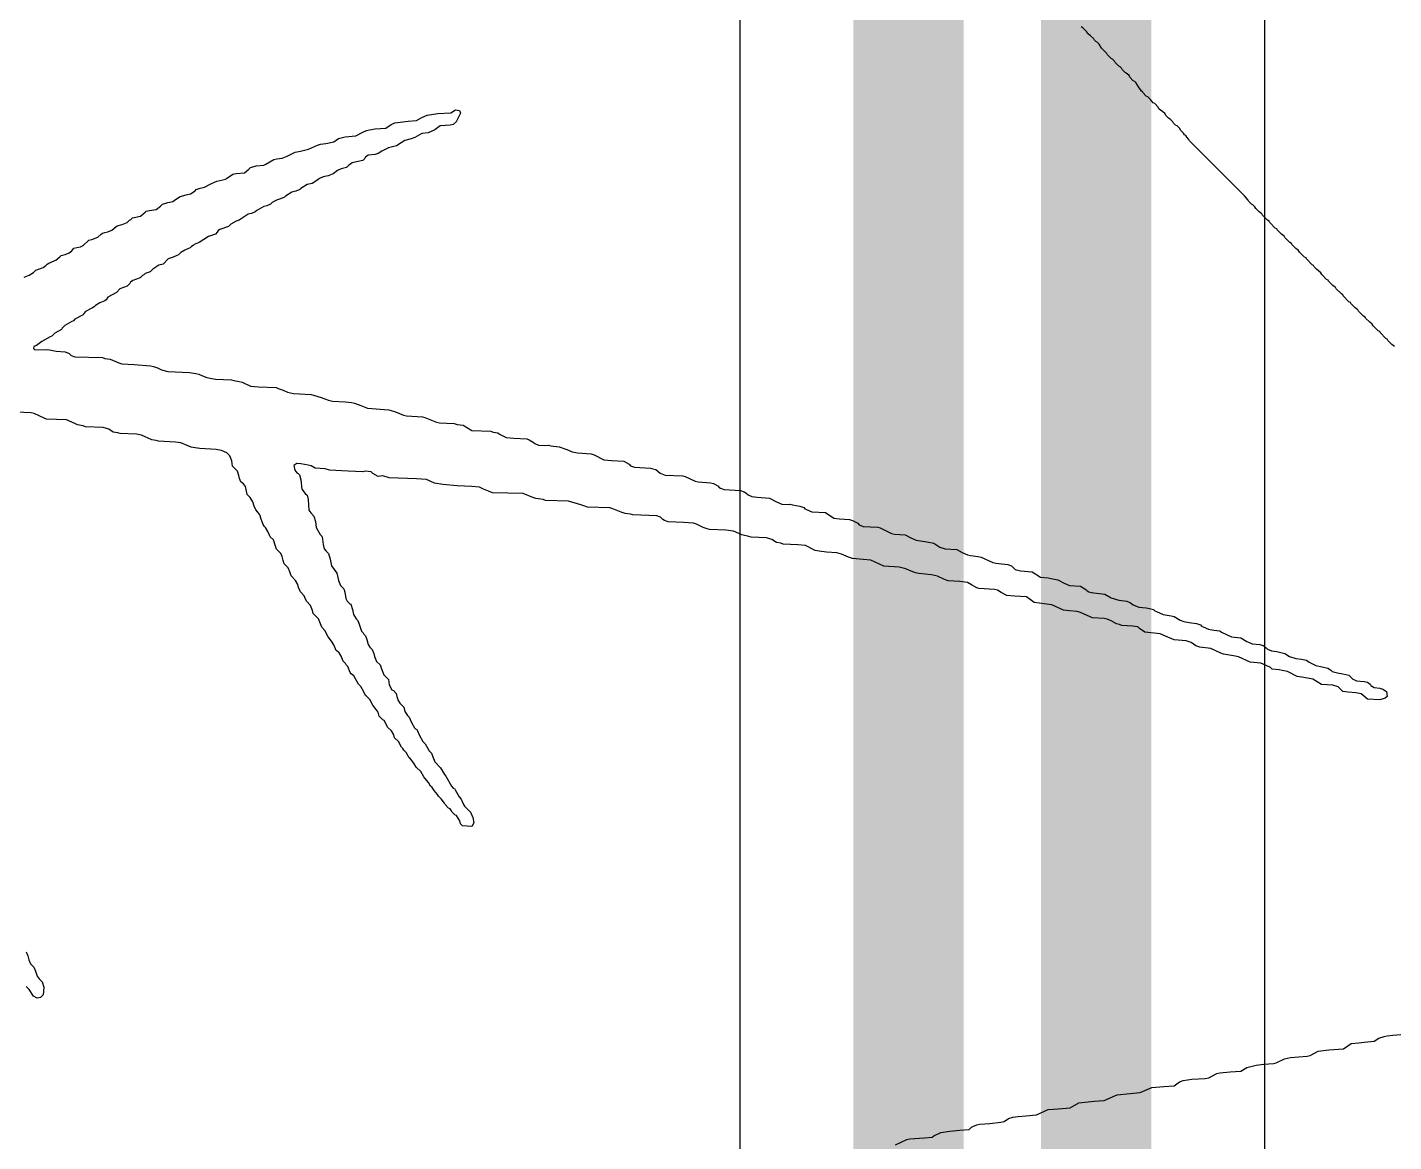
# Model space of a CAD drawing. Header units: inches. Extents: x 0 to 12.8, y -0.1 to 3.5.
# Drawn here: x 0.4001 to 0.524, y 0.968 to 1.0691 of the extents above; entities that cross this region are included whole.
import ezdxf

# ---------------------------------------------------------------- set-up
doc = ezdxf.new("R2010")
doc.units = ezdxf.units.IN
doc.header["$MEASUREMENT"] = 0
doc.layers.add('Bottom Overlay', color=54, linetype='Continuous')
doc.layers.add('Top Layer', color=1, linetype='Continuous')

msp = doc.modelspace()

# ---------------------------------------------------------------- linework, layer by layer
at = {"layer": 'Bottom Overlay'}
for p, q in [((0.49578, 1.06903), (0.49564, 1.0691)), ((0.49616, 1.06865), (0.49578, 1.06903)), ((0.49623, 1.06851), (0.49616, 1.06865)), ((0.49633, 1.06841), (0.49623, 1.06851)), ((0.49647, 1.06834), (0.49633, 1.06841)), ((0.49679, 1.06803), (0.49647, 1.06834)), ((0.49686, 1.06789), (0.49679, 1.06803)), ((0.49696, 1.06778), (0.49686, 1.06789)), ((0.4971, 1.06771), (0.49696, 1.06778)), ((0.49727, 1.06754), (0.4971, 1.06771)), ((0.49748, 1.06719), (0.49727, 1.06754)), ((0.49797, 1.0667), (0.49748, 1.06719)), ((0.49804, 1.06656), (0.49797, 1.0667)), ((0.49835, 1.06625), (0.49804, 1.06656)), ((0.49849, 1.06618), (0.49835, 1.06625)), ((0.49867, 1.06601), (0.49849, 1.06618)), ((0.49874, 1.06587), (0.49867, 1.06601)), ((0.49905, 1.06556), (0.49874, 1.06587)), ((0.49919, 1.06549), (0.49905, 1.06556)), ((0.49929, 1.06538), (0.49919, 1.06549)), ((0.49936, 1.06524), (0.49929, 1.06538)), ((0.49967, 1.06493), (0.49936, 1.06524)), ((0.49981, 1.06486), (0.49967, 1.06493)), ((0.49999, 1.06469), (0.49981, 1.06486)), ((0.50006, 1.06455), (0.49999, 1.06469)), ((0.50037, 1.06423), (0.50006, 1.06455)), ((0.50051, 1.06416), (0.50037, 1.06423)), ((0.50061, 1.06406), (0.50051, 1.06416)), ((0.50089, 1.06357), (0.50061, 1.06406)), ((0.50103, 1.06343), (0.50089, 1.06357)), ((0.5011, 1.06329), (0.50103, 1.06343)), ((0.50121, 1.06326), (0.5011, 1.06329)), ((0.50124, 1.06316), (0.50121, 1.06326)), ((0.50155, 1.06284), (0.50124, 1.06316)), ((0.50169, 1.06277), (0.50155, 1.06284)), ((0.43851, 1.06131), (0.43893, 1.06159)), ((0.43893, 1.06159), (0.43928, 1.06152)), ((0.50194, 1.06253), (0.50169, 1.06277)), ((0.50201, 1.06239), (0.50194, 1.06253)), ((0.50218, 1.06222), (0.50201, 1.06239)), ((0.50232, 1.06215), (0.50218, 1.06222)), ((0.50263, 1.06183), (0.50232, 1.06215)), ((0.5027, 1.06169), (0.50263, 1.06183)), ((0.50288, 1.06152), (0.5027, 1.06169)), ((0.43309, 1.06027), (0.43343, 1.06041)), ((0.43343, 1.06041), (0.43392, 1.06048)), ((0.43392, 1.06048), (0.43462, 1.06055)), ((0.43462, 1.06055), (0.43538, 1.06062)), ((0.43538, 1.06062), (0.43587, 1.06089)), ((0.43587, 1.06089), (0.43636, 1.0611)), ((0.43636, 1.0611), (0.43733, 1.06124)), ((0.43733, 1.06124), (0.43851, 1.06131)), ((0.43897, 1.06051), (0.43872, 1.06027)), ((0.43938, 1.06128), (0.43897, 1.06051)), ((0.43928, 1.06152), (0.43938, 1.06128)), ((0.50301, 1.06145), (0.50288, 1.06152)), ((0.50326, 1.06121), (0.50301, 1.06145)), ((0.50333, 1.06107), (0.50326, 1.06121)), ((0.50357, 1.06082), (0.50333, 1.06107)), ((0.50371, 1.06075), (0.50357, 1.06082)), ((0.50395, 1.06051), (0.50371, 1.06075)), ((0.50402, 1.06037), (0.50395, 1.06051)), ((0.5042, 1.0602), (0.50402, 1.06037)), ((0.42832, 1.05898), (0.42891, 1.05915)), ((0.42891, 1.05915), (0.42989, 1.05922)), ((0.42989, 1.05922), (0.43051, 1.05957)), ((0.43051, 1.05957), (0.43086, 1.05971)), ((0.43086, 1.05971), (0.43114, 1.05978)), ((0.43114, 1.05978), (0.43163, 1.05985)), ((0.43163, 1.05985), (0.4326, 1.05992)), ((0.4326, 1.05992), (0.43309, 1.06027)), ((0.43587, 1.05943), (0.43524, 1.05908)), ((0.43643, 1.0595), (0.43587, 1.05943)), ((0.43705, 1.05978), (0.43643, 1.0595)), ((0.43754, 1.06013), (0.43705, 1.05978)), ((0.43844, 1.0602), (0.43754, 1.06013)), ((0.43872, 1.06027), (0.43844, 1.0602)), ((0.50434, 1.06013), (0.5042, 1.0602)), ((0.50458, 1.05989), (0.50434, 1.06013)), ((0.50465, 1.05975), (0.50458, 1.05989)), ((0.50493, 1.05947), (0.50465, 1.05975)), ((0.505, 1.05933), (0.50493, 1.05947)), ((0.50514, 1.05926), (0.505, 1.05933)), ((0.50521, 1.05912), (0.50514, 1.05926)), ((0.50541, 1.05891), (0.50521, 1.05912)), ((0.42488, 1.05783), (0.42561, 1.05801)), ((0.42561, 1.05801), (0.42641, 1.05839)), ((0.42641, 1.05839), (0.42668, 1.05846)), ((0.42668, 1.05846), (0.42717, 1.05853)), ((0.42717, 1.05853), (0.4279, 1.0587)), ((0.4279, 1.0587), (0.42832, 1.05898)), ((0.43284, 1.05815), (0.43225, 1.05783)), ((0.43357, 1.05832), (0.43284, 1.05815)), ((0.43399, 1.0586), (0.43357, 1.05832)), ((0.43434, 1.05881), (0.43399, 1.0586)), ((0.4349, 1.05895), (0.43434, 1.05881)), ((0.43524, 1.05908), (0.4349, 1.05895)), ((0.50548, 1.05877), (0.50541, 1.05891)), ((0.51046, 1.0538), (0.50548, 1.05877)), ((0.42154, 1.05658), (0.42174, 1.05665)), ((0.42174, 1.05665), (0.42244, 1.05707)), ((0.42244, 1.05707), (0.42272, 1.05714)), ((0.42272, 1.05714), (0.42321, 1.05721)), ((0.42321, 1.05721), (0.42366, 1.05738)), ((0.42366, 1.05738), (0.42439, 1.05776)), ((0.42439, 1.05776), (0.42488, 1.05783)), ((0.4294, 1.05665), (0.42926, 1.05658)), ((0.42954, 1.05679), (0.4294, 1.05665)), ((0.42996, 1.05686), (0.42954, 1.05679)), ((0.43051, 1.057), (0.42996, 1.05686)), ((0.43069, 1.05717), (0.43051, 1.057)), ((0.43076, 1.05731), (0.43069, 1.05717)), ((0.43086, 1.05735), (0.43076, 1.05731)), ((0.431, 1.05748), (0.43086, 1.05735)), ((0.43163, 1.05755), (0.431, 1.05748)), ((0.4319, 1.05762), (0.43163, 1.05755)), ((0.43225, 1.05783), (0.4319, 1.05762)), ((0.41809, 1.05529), (0.4182, 1.0554)), ((0.4182, 1.0554), (0.41834, 1.05547)), ((0.41834, 1.05547), (0.41875, 1.05575)), ((0.41875, 1.05575), (0.41903, 1.05581)), ((0.41903, 1.05581), (0.4198, 1.05588)), ((0.4198, 1.05588), (0.42018, 1.0562)), ((0.42018, 1.0562), (0.42035, 1.05637)), ((0.42035, 1.05637), (0.42084, 1.05651)), ((0.42084, 1.05651), (0.42154, 1.05658)), ((0.42693, 1.0555), (0.42658, 1.05536)), ((0.42738, 1.05561), (0.42693, 1.0555)), ((0.42783, 1.05578), (0.42738, 1.05561)), ((0.42822, 1.05609), (0.42783, 1.05578)), ((0.42856, 1.05623), (0.42822, 1.05609)), ((0.42905, 1.05637), (0.42856, 1.05623)), ((0.42926, 1.05658), (0.42905, 1.05637)), ((0.41489, 1.05397), (0.41531, 1.05425)), ((0.41531, 1.05425), (0.41541, 1.05435)), ((0.41541, 1.05435), (0.41576, 1.05449)), ((0.41576, 1.05449), (0.41618, 1.05456)), ((0.41618, 1.05456), (0.4168, 1.05491)), ((0.4168, 1.05491), (0.41729, 1.05512)), ((0.41729, 1.05512), (0.41809, 1.05529)), ((0.42446, 1.05421), (0.42408, 1.05411)), ((0.42481, 1.05435), (0.42446, 1.05421)), ((0.42491, 1.05446), (0.42481, 1.05435)), ((0.42547, 1.05481), (0.42491, 1.05446)), ((0.42592, 1.05491), (0.42547, 1.05481)), ((0.42634, 1.05519), (0.42592, 1.05491)), ((0.42658, 1.05536), (0.42634, 1.05519)), ((0.41218, 1.05286), (0.41235, 1.05303)), ((0.41235, 1.05303), (0.41284, 1.05317)), ((0.41284, 1.05317), (0.41329, 1.05327)), ((0.41329, 1.05327), (0.41353, 1.05345)), ((0.41353, 1.05345), (0.41395, 1.05373)), ((0.41395, 1.05373), (0.41451, 1.05387)), ((0.41451, 1.05387), (0.41489, 1.05397)), ((0.42181, 1.05289), (0.42154, 1.05282)), ((0.42216, 1.05303), (0.42181, 1.05289)), ((0.4223, 1.05317), (0.42216, 1.05303)), ((0.42268, 1.05341), (0.4223, 1.05317)), ((0.42307, 1.05352), (0.42268, 1.05341)), ((0.42341, 1.05366), (0.42307, 1.05352)), ((0.42352, 1.05376), (0.42341, 1.05366)), ((0.42408, 1.05411), (0.42352, 1.05376)), ((0.51077, 1.05341), (0.51046, 1.0538)), ((0.51084, 1.05327), (0.51077, 1.05341)), ((0.51109, 1.05303), (0.51084, 1.05327)), ((0.51122, 1.05296), (0.51109, 1.05303)), ((0.5114, 1.05279), (0.51122, 1.05296)), ((0.4095, 1.05164), (0.40964, 1.05178)), ((0.40964, 1.05178), (0.41037, 1.05195)), ((0.41037, 1.05195), (0.41079, 1.0523)), ((0.41079, 1.0523), (0.41089, 1.05241)), ((0.41089, 1.05241), (0.41117, 1.05247)), ((0.41117, 1.05247), (0.41179, 1.05254)), ((0.41179, 1.05254), (0.41218, 1.05286)), ((0.42014, 1.05213), (0.41931, 1.05157)), ((0.42042, 1.0522), (0.42014, 1.05213)), ((0.42077, 1.05234), (0.42042, 1.0522)), ((0.42091, 1.05247), (0.42077, 1.05234)), ((0.42154, 1.05282), (0.42091, 1.05247)), ((0.51147, 1.05265), (0.5114, 1.05279)), ((0.51178, 1.05234), (0.51147, 1.05265)), ((0.51202, 1.05216), (0.51178, 1.05234)), ((0.51209, 1.05202), (0.51202, 1.05216)), ((0.51255, 1.05157), (0.51209, 1.05202)), ((0.40692, 1.05039), (0.40713, 1.05046)), ((0.40713, 1.05046), (0.40741, 1.05053)), ((0.40741, 1.05053), (0.40776, 1.05067)), ((0.40776, 1.05067), (0.40814, 1.05098)), ((0.40814, 1.05098), (0.40825, 1.05108)), ((0.40825, 1.05108), (0.4087, 1.05119)), ((0.4087, 1.05119), (0.40915, 1.05136)), ((0.40915, 1.05136), (0.40936, 1.05157)), ((0.40936, 1.05157), (0.4095, 1.05164)), ((0.41733, 1.05049), (0.41715, 1.05032)), ((0.4174, 1.05063), (0.41733, 1.05049)), ((0.41757, 1.05074), (0.4174, 1.05063)), ((0.41834, 1.05101), (0.41757, 1.05074)), ((0.41854, 1.05122), (0.41834, 1.05101)), ((0.41903, 1.0515), (0.41854, 1.05122)), ((0.41931, 1.05157), (0.41903, 1.0515)), ((0.51269, 1.0515), (0.51255, 1.05157)), ((0.51272, 1.0514), (0.51269, 1.0515)), ((0.51324, 1.05087), (0.51272, 1.0514)), ((0.51338, 1.0508), (0.51324, 1.05087)), ((0.51342, 1.0507), (0.51338, 1.0508)), ((0.5138, 1.05032), (0.51342, 1.0507)), ((0.40494, 1.04917), (0.40518, 1.04927)), ((0.40518, 1.04927), (0.40567, 1.04976)), ((0.40567, 1.04976), (0.40595, 1.04983)), ((0.40595, 1.04983), (0.40651, 1.05004)), ((0.40651, 1.05004), (0.40679, 1.05032)), ((0.40679, 1.05032), (0.40692, 1.05039)), ((0.415, 1.0492), (0.41486, 1.04907)), ((0.41513, 1.04927), (0.415, 1.0492)), ((0.41524, 1.04938), (0.41513, 1.04927)), ((0.41569, 1.04955), (0.41524, 1.04938)), ((0.41653, 1.05011), (0.41569, 1.04955)), ((0.4168, 1.05018), (0.41653, 1.05011)), ((0.41715, 1.05032), (0.4168, 1.05018)), ((0.51404, 1.05014), (0.5138, 1.05032)), ((0.51411, 1.05), (0.51404, 1.05014)), ((0.51456, 1.04955), (0.51411, 1.05)), ((0.5147, 1.04948), (0.51456, 1.04955)), ((0.51474, 1.04938), (0.5147, 1.04948)), ((0.51512, 1.049), (0.51474, 1.04938)), ((0.40254, 1.04788), (0.40268, 1.04795)), ((0.40268, 1.04795), (0.40306, 1.04827)), ((0.40306, 1.04827), (0.40317, 1.04837)), ((0.40317, 1.04837), (0.40355, 1.04847)), ((0.40355, 1.04847), (0.4039, 1.04861)), ((0.4039, 1.04861), (0.40414, 1.04879)), ((0.40414, 1.04879), (0.40431, 1.04903)), ((0.40431, 1.04903), (0.40459, 1.0491)), ((0.40459, 1.0491), (0.40494, 1.04917)), ((0.41287, 1.04806), (0.41242, 1.0476)), ((0.41333, 1.04823), (0.41287, 1.04806)), ((0.41367, 1.04837), (0.41333, 1.04823)), ((0.41381, 1.04844), (0.41367, 1.04837)), ((0.41402, 1.04865), (0.41381, 1.04844)), ((0.41437, 1.04886), (0.41402, 1.04865)), ((0.41472, 1.049), (0.41437, 1.04886)), ((0.41486, 1.04907), (0.41472, 1.049)), ((0.51536, 1.04882), (0.51512, 1.049)), ((0.51543, 1.04868), (0.51536, 1.04882)), ((0.51589, 1.04823), (0.51543, 1.04868)), ((0.51603, 1.04816), (0.51589, 1.04823)), ((0.51606, 1.04806), (0.51603, 1.04816)), ((0.51658, 1.04753), (0.51606, 1.04806)), ((0.40028, 1.0466), (0.40066, 1.04684)), ((0.40066, 1.04684), (0.40087, 1.04705)), ((0.40087, 1.04705), (0.40153, 1.04729)), ((0.40153, 1.04729), (0.40178, 1.04747)), ((0.40178, 1.04747), (0.40191, 1.0476)), ((0.40191, 1.0476), (0.40205, 1.04767)), ((0.40205, 1.04767), (0.40254, 1.04788)), ((0.41079, 1.04673), (0.41068, 1.04663)), ((0.41124, 1.04691), (0.41079, 1.04673)), ((0.41148, 1.04715), (0.41124, 1.04691)), ((0.41204, 1.0475), (0.41148, 1.04715)), ((0.41242, 1.0476), (0.41204, 1.0475)), ((0.51672, 1.04747), (0.51658, 1.04753)), ((0.51676, 1.04736), (0.51672, 1.04747)), ((0.51697, 1.04715), (0.51676, 1.04736)), ((0.51738, 1.0468), (0.51697, 1.04715)), ((0.51745, 1.04666), (0.51738, 1.0468)), ((0.39983, 1.04642), (0.40028, 1.0466)), ((0.40915, 1.04559), (0.40849, 1.04534)), ((0.40939, 1.04583), (0.40915, 1.04559)), ((0.40946, 1.04597), (0.40939, 1.04583)), ((0.40967, 1.04611), (0.40946, 1.04597)), ((0.41033, 1.04635), (0.40967, 1.04611)), ((0.41054, 1.04656), (0.41033, 1.04635)), ((0.41068, 1.04663), (0.41054, 1.04656)), ((0.5179, 1.04621), (0.51745, 1.04666)), ((0.51804, 1.04614), (0.5179, 1.04621)), ((0.51808, 1.04604), (0.51804, 1.04614)), ((0.51846, 1.04566), (0.51808, 1.04604)), ((0.5187, 1.04548), (0.51846, 1.04566)), ((0.51877, 1.04534), (0.5187, 1.04548)), ((0.40713, 1.04426), (0.40668, 1.04409)), ((0.40724, 1.04437), (0.40713, 1.04426)), ((0.40741, 1.04461), (0.40724, 1.04437)), ((0.40818, 1.04503), (0.40741, 1.04461)), ((0.40849, 1.04534), (0.40818, 1.04503)), ((0.51923, 1.04489), (0.51877, 1.04534)), ((0.51937, 1.04482), (0.51923, 1.04489)), ((0.5194, 1.04472), (0.51937, 1.04482)), ((0.51992, 1.04419), (0.5194, 1.04472)), ((0.40518, 1.04301), (0.40505, 1.04294)), ((0.40522, 1.04312), (0.40518, 1.04301)), ((0.40539, 1.04329), (0.40522, 1.04312)), ((0.40602, 1.04364), (0.40539, 1.04329)), ((0.40616, 1.04371), (0.40602, 1.04364)), ((0.4063, 1.04385), (0.40616, 1.04371)), ((0.40668, 1.04409), (0.4063, 1.04385)), ((0.52006, 1.04413), (0.51992, 1.04419)), ((0.5201, 1.04402), (0.52006, 1.04413)), ((0.52048, 1.04364), (0.5201, 1.04402)), ((0.52072, 1.04346), (0.52048, 1.04364)), ((0.52079, 1.04333), (0.52072, 1.04346)), ((0.52124, 1.04287), (0.52079, 1.04333)), ((0.40327, 1.04179), (0.4032, 1.04166)), ((0.40351, 1.04204), (0.40327, 1.04179)), ((0.40414, 1.04239), (0.40351, 1.04204)), ((0.40428, 1.04246), (0.40414, 1.04239)), ((0.40442, 1.04259), (0.40428, 1.04246)), ((0.40505, 1.04294), (0.40442, 1.04259)), ((0.52138, 1.0428), (0.52124, 1.04287)), ((0.52142, 1.0427), (0.52138, 1.0428)), ((0.5218, 1.04232), (0.52142, 1.0427)), ((0.52204, 1.04214), (0.5218, 1.04232)), ((0.52211, 1.042), (0.52204, 1.04214)), ((0.52257, 1.04155), (0.52211, 1.042)), ((0.40143, 1.04058), (0.40094, 1.04023)), ((0.40219, 1.04099), (0.40143, 1.04058)), ((0.40233, 1.04106), (0.40219, 1.04099)), ((0.40261, 1.04134), (0.40233, 1.04106)), ((0.4032, 1.04166), (0.40261, 1.04134)), ((0.52271, 1.04148), (0.52257, 1.04155)), ((0.52274, 1.04138), (0.52271, 1.04148)), ((0.52326, 1.04085), (0.52274, 1.04138)), ((0.5234, 1.04079), (0.52326, 1.04085)), ((0.52344, 1.04068), (0.5234, 1.04079)), ((0.52382, 1.0403), (0.52344, 1.04068)), ((0.4007, 1.04012), (0.40066, 1.03995)), ((0.40066, 1.03995), (0.4008, 1.03981)), ((0.40094, 1.04023), (0.4007, 1.04012)), ((0.4008, 1.03981), (0.40195, 1.03985)), ((0.40195, 1.03985), (0.40271, 1.03971)), ((0.40271, 1.03971), (0.40355, 1.03964)), ((0.40355, 1.03964), (0.4039, 1.0395)), ((0.4039, 1.0395), (0.40407, 1.03932)), ((0.40407, 1.03932), (0.40442, 1.03919)), ((0.52406, 1.04012), (0.52382, 1.0403)), ((0.40442, 1.03919), (0.40692, 1.03912)), ((0.40692, 1.03912), (0.40713, 1.03905)), ((0.40713, 1.03905), (0.40762, 1.03898)), ((0.40762, 1.03898), (0.40839, 1.03863)), ((0.40839, 1.03863), (0.40866, 1.03856)), ((0.40866, 1.03856), (0.40978, 1.03849)), ((0.40978, 1.03849), (0.41127, 1.03838)), ((0.41127, 1.03838), (0.41155, 1.03832)), ((0.41155, 1.03832), (0.4119, 1.03818)), ((0.4119, 1.03818), (0.41228, 1.038)), ((0.41228, 1.038), (0.41284, 1.03786)), ((0.41284, 1.03786), (0.41482, 1.03776)), ((0.41482, 1.03776), (0.41538, 1.03769)), ((0.41538, 1.03769), (0.41566, 1.03762)), ((0.41566, 1.03762), (0.416, 1.03748)), ((0.416, 1.03748), (0.41639, 1.03731)), ((0.41639, 1.03731), (0.41667, 1.03724)), ((0.41667, 1.03724), (0.41715, 1.03717)), ((0.41715, 1.03717), (0.41861, 1.0371)), ((0.41861, 1.0371), (0.41882, 1.03703)), ((0.41882, 1.03703), (0.41931, 1.03696)), ((0.41931, 1.03696), (0.41959, 1.03689)), ((0.41959, 1.03689), (0.42035, 1.03654)), ((0.42035, 1.03654), (0.42105, 1.03647)), ((0.42105, 1.03647), (0.42265, 1.0364)), ((0.42265, 1.0364), (0.42286, 1.03633)), ((0.42286, 1.03633), (0.42331, 1.03616)), ((0.42331, 1.03616), (0.42369, 1.03598)), ((0.42369, 1.03598), (0.42425, 1.03585)), ((0.42425, 1.03585), (0.42585, 1.03578)), ((0.42585, 1.03578), (0.42606, 1.03571)), ((0.42606, 1.03571), (0.42675, 1.0355)), ((0.42675, 1.0355), (0.42742, 1.03525)), ((0.42742, 1.03525), (0.42776, 1.03518)), ((0.42776, 1.03518), (0.42895, 1.03511)), ((0.42895, 1.03511), (0.4295, 1.03504)), ((0.4295, 1.03504), (0.42978, 1.03498)), ((0.42978, 1.03498), (0.43034, 1.03477)), ((0.43034, 1.03477), (0.43093, 1.03452)), ((0.43093, 1.03452), (0.43288, 1.03438)), ((0.43288, 1.03438), (0.43309, 1.03431)), ((0.43309, 1.03431), (0.43347, 1.03421)), ((0.40045, 1.03411), (0.39913, 1.03418)), ((0.40073, 1.03404), (0.40045, 1.03411)), ((0.40164, 1.03362), (0.40073, 1.03404)), ((0.40184, 1.03355), (0.40164, 1.03362)), ((0.40365, 1.03348), (0.40184, 1.03355)), ((0.40442, 1.03313), (0.40365, 1.03348)), ((0.40466, 1.03303), (0.40442, 1.03313)), ((0.43347, 1.03421), (0.4342, 1.0339)), ((0.4342, 1.0339), (0.43448, 1.03383)), ((0.43448, 1.03383), (0.43594, 1.03376)), ((0.43594, 1.03376), (0.43615, 1.03369)), ((0.43615, 1.03369), (0.4366, 1.03351)), ((0.4366, 1.03351), (0.43719, 1.03327)), ((0.43719, 1.03327), (0.43747, 1.0332)), ((0.43747, 1.0332), (0.43879, 1.03313)), ((0.43879, 1.03313), (0.43907, 1.03306)), ((0.40518, 1.03292), (0.40466, 1.03303)), ((0.40539, 1.03285), (0.40518, 1.03292)), ((0.40699, 1.03278), (0.40539, 1.03285)), ((0.40748, 1.03264), (0.40699, 1.03278)), ((0.4079, 1.03237), (0.40748, 1.03264)), ((0.40832, 1.0323), (0.4079, 1.03237)), ((0.40852, 1.03223), (0.40832, 1.0323)), ((0.40999, 1.03216), (0.40852, 1.03223)), ((0.41047, 1.03209), (0.40999, 1.03216)), ((0.41138, 1.03167), (0.41047, 1.03209)), ((0.43907, 1.03306), (0.43963, 1.03299)), ((0.43963, 1.03299), (0.44039, 1.03251)), ((0.44039, 1.03251), (0.44213, 1.03244)), ((0.44213, 1.03244), (0.44234, 1.03237)), ((0.44234, 1.03237), (0.44276, 1.0323)), ((0.44276, 1.0323), (0.4429, 1.03216)), ((0.4429, 1.03216), (0.44352, 1.03188)), ((0.44352, 1.03188), (0.44422, 1.03181)), ((0.41179, 1.0316), (0.41138, 1.03167)), ((0.412, 1.03153), (0.41179, 1.0316)), ((0.41353, 1.03146), (0.412, 1.03153)), ((0.41402, 1.03139), (0.41353, 1.03146)), ((0.41461, 1.03115), (0.41402, 1.03139)), ((0.41496, 1.03101), (0.41461, 1.03115)), ((0.41531, 1.03094), (0.41496, 1.03101)), ((0.41573, 1.03087), (0.41531, 1.03094)), ((0.41722, 1.03077), (0.41573, 1.03087)), ((0.41771, 1.0307), (0.41722, 1.03077)), ((0.4182, 1.03049), (0.41771, 1.0307)), ((0.44422, 1.03181), (0.4454, 1.03174)), ((0.4454, 1.03174), (0.44561, 1.03167)), ((0.44561, 1.03167), (0.44596, 1.03146)), ((0.44596, 1.03146), (0.4461, 1.03132)), ((0.4461, 1.03132), (0.44645, 1.03118)), ((0.44645, 1.03118), (0.44697, 1.03115)), ((0.44697, 1.03115), (0.44735, 1.03118)), ((0.44735, 1.03118), (0.44756, 1.03111)), ((0.44756, 1.03111), (0.44832, 1.03104)), ((0.44832, 1.03104), (0.44902, 1.03077)), ((0.44902, 1.03077), (0.44951, 1.03056)), ((0.41847, 1.03021), (0.4182, 1.03049)), ((0.41865, 1.02976), (0.41847, 1.03021)), ((0.41872, 1.02927), (0.41865, 1.02976)), ((0.42453, 1.02951), (0.42428, 1.02934)), ((0.42491, 1.02948), (0.42453, 1.02951)), ((0.42557, 1.02937), (0.42491, 1.02948)), ((0.42585, 1.0293), (0.42557, 1.02937)), ((0.44951, 1.03056), (0.44999, 1.03049)), ((0.44999, 1.03049), (0.45121, 1.03038)), ((0.45121, 1.03038), (0.45149, 1.03031)), ((0.45149, 1.03031), (0.45236, 1.02986)), ((0.45236, 1.02986), (0.45306, 1.02979)), ((0.45306, 1.02979), (0.45417, 1.02972)), ((0.45417, 1.02972), (0.45466, 1.02944)), ((0.45466, 1.02944), (0.4548, 1.0293)), ((0.41917, 1.02882), (0.41872, 1.02927)), ((0.41927, 1.02843), (0.41917, 1.02882)), ((0.41934, 1.02816), (0.41927, 1.02843)), ((0.41945, 1.02784), (0.41934, 1.02816)), ((0.42428, 1.02934), (0.42435, 1.02892)), ((0.42435, 1.02892), (0.42453, 1.02868)), ((0.42453, 1.02868), (0.42467, 1.02861)), ((0.42467, 1.02861), (0.42477, 1.0285)), ((0.42477, 1.0285), (0.42491, 1.02802)), ((0.4262, 1.0291), (0.42585, 1.0293)), ((0.4271, 1.02903), (0.4262, 1.0291)), ((0.42749, 1.02892), (0.4271, 1.02903)), ((0.42919, 1.02882), (0.42749, 1.02892)), ((0.43051, 1.02875), (0.42919, 1.02882)), ((0.43072, 1.02882), (0.43051, 1.02875)), ((0.43128, 1.02875), (0.43072, 1.02882)), ((0.43142, 1.02861), (0.43128, 1.02875)), ((0.4319, 1.02833), (0.43142, 1.02861)), ((0.43232, 1.0284), (0.4319, 1.02833)), ((0.43291, 1.02823), (0.43232, 1.0284)), ((0.43538, 1.02812), (0.43291, 1.02823)), ((0.43629, 1.02805), (0.43538, 1.02812)), ((0.4548, 1.0293), (0.45514, 1.02917)), ((0.45514, 1.02917), (0.4566, 1.0291)), ((0.4566, 1.0291), (0.45681, 1.02903)), ((0.45681, 1.02903), (0.45709, 1.02896)), ((0.45709, 1.02896), (0.45747, 1.02864)), ((0.45747, 1.02864), (0.45793, 1.02847)), ((0.45793, 1.02847), (0.45953, 1.0284)), ((0.45953, 1.0284), (0.45974, 1.02833)), ((0.45974, 1.02833), (0.46064, 1.02791)), ((0.41969, 1.02767), (0.41945, 1.02784)), ((0.41987, 1.02743), (0.41969, 1.02767)), ((0.41994, 1.02715), (0.41987, 1.02743)), ((0.42004, 1.0267), (0.41994, 1.02715)), ((0.42491, 1.02802), (0.42498, 1.02718)), ((0.42498, 1.02718), (0.42529, 1.0268)), ((0.43702, 1.02774), (0.43629, 1.02805)), ((0.43778, 1.0276), (0.43702, 1.02774)), ((0.43907, 1.0275), (0.43778, 1.0276)), ((0.44039, 1.02743), (0.43907, 1.0275)), ((0.44109, 1.02736), (0.44039, 1.02743)), ((0.44147, 1.02718), (0.44109, 1.02736)), ((0.44192, 1.02701), (0.44147, 1.02718)), ((0.44227, 1.02687), (0.44192, 1.02701)), ((0.46064, 1.02791), (0.46092, 1.02784)), ((0.46092, 1.02784), (0.46203, 1.02777)), ((0.46203, 1.02777), (0.46231, 1.0277)), ((0.46231, 1.0277), (0.46276, 1.02746)), ((0.46276, 1.02746), (0.4628, 1.02736)), ((0.4628, 1.02736), (0.46294, 1.02729)), ((0.46294, 1.02729), (0.46328, 1.02715)), ((0.46328, 1.02715), (0.46475, 1.02708)), ((0.46475, 1.02708), (0.46509, 1.02694)), ((0.46509, 1.02694), (0.46523, 1.02687)), ((0.42032, 1.02642), (0.42004, 1.0267)), ((0.42056, 1.02603), (0.42032, 1.02642)), ((0.42067, 1.02565), (0.42056, 1.02603)), ((0.42081, 1.0253), (0.42067, 1.02565)), ((0.42529, 1.0268), (0.42547, 1.02663)), ((0.42547, 1.02663), (0.42557, 1.02624)), ((0.42557, 1.02624), (0.42564, 1.02527)), ((0.44505, 1.0268), (0.44227, 1.02687)), ((0.44592, 1.02642), (0.44505, 1.0268)), ((0.4462, 1.02635), (0.44592, 1.02642)), ((0.44686, 1.02624), (0.4462, 1.02635)), ((0.44707, 1.02617), (0.44686, 1.02624)), ((0.44916, 1.0261), (0.44707, 1.02617)), ((0.45027, 1.02576), (0.44916, 1.0261)), ((0.45055, 1.02569), (0.45027, 1.02576)), ((0.4509, 1.02555), (0.45055, 1.02569)), ((0.46523, 1.02687), (0.46544, 1.02666)), ((0.46544, 1.02666), (0.46579, 1.02652)), ((0.46579, 1.02652), (0.46628, 1.02645)), ((0.46628, 1.02645), (0.46739, 1.02638)), ((0.46739, 1.02638), (0.46802, 1.02603)), ((0.46802, 1.02603), (0.4685, 1.02583)), ((0.4685, 1.02583), (0.46916, 1.02579)), ((0.46916, 1.02579), (0.46927, 1.02583)), ((0.46927, 1.02583), (0.46948, 1.02576)), ((0.46948, 1.02576), (0.47014, 1.02565)), ((0.47014, 1.02565), (0.47049, 1.02551)), ((0.42101, 1.0251), (0.42081, 1.0253)), ((0.42119, 1.02485), (0.42101, 1.0251)), ((0.42129, 1.02447), (0.42119, 1.02485)), ((0.4215, 1.02398), (0.42129, 1.02447)), ((0.42564, 1.02527), (0.42582, 1.02503)), ((0.42582, 1.02503), (0.42609, 1.02475)), ((0.42609, 1.02475), (0.42623, 1.02426)), ((0.45292, 1.02548), (0.4509, 1.02555)), ((0.45319, 1.02541), (0.45292, 1.02548)), ((0.45393, 1.0251), (0.45319, 1.02541)), ((0.45431, 1.02499), (0.45393, 1.0251)), ((0.4548, 1.02492), (0.45431, 1.02499)), ((0.455, 1.02485), (0.4548, 1.02492)), ((0.45716, 1.02478), (0.455, 1.02485)), ((0.45751, 1.02464), (0.45716, 1.02478)), ((0.45772, 1.02443), (0.45751, 1.02464)), ((0.45786, 1.02436), (0.45772, 1.02443)), ((0.47049, 1.02551), (0.47059, 1.02541)), ((0.47059, 1.02541), (0.47073, 1.02534)), ((0.47073, 1.02534), (0.47122, 1.02513)), ((0.47122, 1.02513), (0.47247, 1.02506)), ((0.47247, 1.02506), (0.47323, 1.02457)), ((0.47323, 1.02457), (0.47372, 1.0245)), ((0.47372, 1.0245), (0.47463, 1.02443)), ((0.47463, 1.02443), (0.4749, 1.02436)), ((0.42157, 1.02384), (0.4215, 1.02398)), ((0.42171, 1.0237), (0.42157, 1.02384)), ((0.42192, 1.02336), (0.42171, 1.0237)), ((0.42206, 1.02301), (0.42192, 1.02336)), ((0.42623, 1.02426), (0.4263, 1.0237)), ((0.4263, 1.0237), (0.42665, 1.02308)), ((0.4582, 1.02423), (0.45786, 1.02436)), ((0.4596, 1.02416), (0.4582, 1.02423)), ((0.4605, 1.02409), (0.4596, 1.02416)), ((0.46078, 1.02402), (0.4605, 1.02409)), ((0.46137, 1.0237), (0.46078, 1.02402)), ((0.46175, 1.0236), (0.46137, 1.0237)), ((0.46196, 1.02353), (0.46175, 1.0236)), ((0.46342, 1.02346), (0.46196, 1.02353)), ((0.46412, 1.02339), (0.46342, 1.02346)), ((0.46488, 1.02304), (0.46412, 1.02339)), ((0.4749, 1.02436), (0.47539, 1.02409)), ((0.47539, 1.02409), (0.47553, 1.02395)), ((0.47553, 1.02395), (0.47588, 1.02381)), ((0.47588, 1.02381), (0.4772, 1.02374)), ((0.4772, 1.02374), (0.47741, 1.02367)), ((0.47741, 1.02367), (0.47845, 1.02318)), ((0.47845, 1.02318), (0.47873, 1.02311)), ((0.42213, 1.02287), (0.42206, 1.02301)), ((0.42241, 1.02259), (0.42213, 1.02287)), ((0.42261, 1.02203), (0.42241, 1.02259)), ((0.42268, 1.02176), (0.42261, 1.02203)), ((0.42665, 1.02308), (0.42679, 1.02294)), ((0.42679, 1.02294), (0.42686, 1.02266)), ((0.42686, 1.02266), (0.42693, 1.02217)), ((0.42693, 1.02217), (0.42703, 1.02179)), ((0.46551, 1.0229), (0.46488, 1.02304)), ((0.46572, 1.02283), (0.46551, 1.0229)), ((0.46711, 1.02276), (0.46572, 1.02283)), ((0.4676, 1.02262), (0.46711, 1.02276)), ((0.46802, 1.02235), (0.4676, 1.02262)), ((0.46843, 1.02228), (0.46802, 1.02235)), ((0.46864, 1.02221), (0.46843, 1.02228)), ((0.46996, 1.02214), (0.46864, 1.02221)), ((0.47066, 1.02207), (0.46996, 1.02214)), ((0.47153, 1.02162), (0.47066, 1.02207)), ((0.47873, 1.02311), (0.4797, 1.02304)), ((0.4797, 1.02304), (0.48019, 1.02276)), ((0.48019, 1.02276), (0.48068, 1.02256)), ((0.48068, 1.02256), (0.48165, 1.02242)), ((0.48165, 1.02242), (0.48228, 1.02228)), ((0.48228, 1.02228), (0.48284, 1.02193)), ((0.48284, 1.02193), (0.48332, 1.02179)), ((0.4231, 1.02134), (0.42268, 1.02176)), ((0.42321, 1.02109), (0.4231, 1.02134)), ((0.42331, 1.02071), (0.42321, 1.02109)), ((0.42338, 1.02043), (0.42331, 1.02071)), ((0.42703, 1.02179), (0.42721, 1.02155)), ((0.42721, 1.02155), (0.42742, 1.02134)), ((0.42742, 1.02134), (0.42755, 1.02085)), ((0.42755, 1.02085), (0.42769, 1.02022)), ((0.47188, 1.02155), (0.47153, 1.02162)), ((0.47257, 1.02148), (0.47188, 1.02155)), ((0.47348, 1.02141), (0.47257, 1.02148)), ((0.47393, 1.0213), (0.47348, 1.02141)), ((0.47456, 1.02102), (0.47393, 1.0213)), ((0.4749, 1.02089), (0.47456, 1.02102)), ((0.47588, 1.02082), (0.4749, 1.02089)), ((0.47657, 1.02075), (0.47588, 1.02082)), ((0.47776, 1.02019), (0.47657, 1.02075)), ((0.48332, 1.02179), (0.48437, 1.02172)), ((0.48437, 1.02172), (0.48485, 1.02144)), ((0.48485, 1.02144), (0.48534, 1.02123)), ((0.48534, 1.02123), (0.48562, 1.02116)), ((0.48562, 1.02116), (0.48631, 1.02109)), ((0.48631, 1.02109), (0.48659, 1.02102)), ((0.48659, 1.02102), (0.48764, 1.02054)), ((0.42376, 1.02005), (0.42338, 1.02043)), ((0.4239, 1.0197), (0.42376, 1.02005)), ((0.42401, 1.01932), (0.4239, 1.0197)), ((0.42769, 1.02022), (0.42815, 1.01956)), ((0.42815, 1.01956), (0.42825, 1.01918)), ((0.47915, 1.02012), (0.47776, 1.02019)), ((0.47974, 1.01995), (0.47915, 1.02012)), ((0.48009, 1.01981), (0.47974, 1.01995)), ((0.48064, 1.0196), (0.48009, 1.01981)), ((0.48092, 1.01953), (0.48064, 1.0196)), ((0.48207, 1.01942), (0.48092, 1.01953)), ((0.48764, 1.02054), (0.48792, 1.02047)), ((0.48792, 1.02047), (0.48899, 1.02036)), ((0.48899, 1.02036), (0.48934, 1.02022)), ((0.48934, 1.02022), (0.48965, 1.01991)), ((0.48965, 1.01991), (0.49014, 1.01977)), ((0.49014, 1.01977), (0.49119, 1.0197)), ((0.49119, 1.0197), (0.49195, 1.01922)), ((0.42442, 1.0189), (0.42401, 1.01932)), ((0.42463, 1.01855), (0.42442, 1.0189)), ((0.4247, 1.01828), (0.42463, 1.01855)), ((0.42488, 1.01789), (0.4247, 1.01828)), ((0.42825, 1.01918), (0.42832, 1.0189)), ((0.42832, 1.0189), (0.42849, 1.01845)), ((0.42849, 1.01845), (0.42881, 1.01814)), ((0.48263, 1.01929), (0.48207, 1.01942)), ((0.48325, 1.01901), (0.48263, 1.01929)), ((0.4836, 1.01887), (0.48325, 1.01901)), ((0.48465, 1.0188), (0.4836, 1.01887)), ((0.48534, 1.01873), (0.48465, 1.0188)), ((0.48569, 1.01852), (0.48534, 1.01873)), ((0.48618, 1.01824), (0.48569, 1.01852)), ((0.48638, 1.01817), (0.48618, 1.01824)), ((0.49195, 1.01922), (0.49265, 1.01915)), ((0.49265, 1.01915), (0.49293, 1.01908)), ((0.49293, 1.01908), (0.49352, 1.01897)), ((0.49352, 1.01897), (0.49411, 1.01866)), ((0.49411, 1.01866), (0.4946, 1.01845)), ((0.4946, 1.01845), (0.49557, 1.01838)), ((0.49557, 1.01838), (0.49606, 1.0181)), ((0.42519, 1.01751), (0.42488, 1.01789)), ((0.42526, 1.01737), (0.42519, 1.01751)), ((0.4254, 1.01702), (0.42526, 1.01737)), ((0.42578, 1.01664), (0.4254, 1.01702)), ((0.42881, 1.01814), (0.42888, 1.01786)), ((0.42888, 1.01786), (0.42898, 1.01727)), ((0.42898, 1.01727), (0.42909, 1.01702)), ((0.42909, 1.01702), (0.42933, 1.01678)), ((0.48778, 1.0181), (0.48638, 1.01817)), ((0.48805, 1.01803), (0.48778, 1.0181)), ((0.4884, 1.01782), (0.48805, 1.01803)), ((0.48889, 1.01755), (0.4884, 1.01782)), ((0.48959, 1.01748), (0.48889, 1.01755)), ((0.4907, 1.01741), (0.48959, 1.01748)), ((0.49139, 1.01692), (0.4907, 1.01741)), ((0.49606, 1.0181), (0.4962, 1.01796)), ((0.4962, 1.01796), (0.49633, 1.01789)), ((0.49633, 1.01789), (0.49654, 1.01782)), ((0.49654, 1.01782), (0.49703, 1.01775)), ((0.49703, 1.01775), (0.4978, 1.01768)), ((0.4978, 1.01768), (0.49835, 1.01734)), ((0.49835, 1.01734), (0.49905, 1.01713)), ((0.49905, 1.01713), (0.49978, 1.01702)), ((0.49978, 1.01702), (0.50013, 1.01688)), ((0.42595, 1.01619), (0.42578, 1.01664)), ((0.42602, 1.01591), (0.42595, 1.01619)), ((0.42651, 1.01542), (0.42602, 1.01591)), ((0.42933, 1.01678), (0.42943, 1.01675)), ((0.42943, 1.01675), (0.42957, 1.01626)), ((0.42957, 1.01626), (0.42968, 1.01581)), ((0.42968, 1.01581), (0.42992, 1.01542)), ((0.4923, 1.01678), (0.49139, 1.01692)), ((0.49299, 1.01671), (0.4923, 1.01678)), ((0.49404, 1.01622), (0.49299, 1.01671)), ((0.4946, 1.01615), (0.49404, 1.01622)), ((0.49529, 1.01608), (0.4946, 1.01615)), ((0.49557, 1.01601), (0.49529, 1.01608)), ((0.49647, 1.0156), (0.49557, 1.01601)), ((0.50013, 1.01688), (0.50023, 1.01678)), ((0.50023, 1.01678), (0.50037, 1.01671)), ((0.50037, 1.01671), (0.50086, 1.0165)), ((0.50086, 1.0165), (0.50155, 1.01643)), ((0.50155, 1.01643), (0.50183, 1.01636)), ((0.50183, 1.01636), (0.50221, 1.01626)), ((0.50221, 1.01626), (0.50232, 1.01615)), ((0.50232, 1.01615), (0.50246, 1.01608)), ((0.50246, 1.01608), (0.50308, 1.01581)), ((0.50308, 1.01581), (0.50381, 1.0157)), ((0.42679, 1.01466), (0.42651, 1.01542)), ((0.42707, 1.01438), (0.42679, 1.01466)), ((0.42992, 1.01542), (0.43006, 1.01528)), ((0.43006, 1.01528), (0.4302, 1.01494)), ((0.4302, 1.01494), (0.43027, 1.01466)), ((0.43027, 1.01466), (0.43041, 1.01431)), ((0.49668, 1.01553), (0.49647, 1.0156)), ((0.49773, 1.01546), (0.49668, 1.01553)), ((0.498, 1.01539), (0.49773, 1.01546)), ((0.49835, 1.01525), (0.498, 1.01539)), ((0.49884, 1.01497), (0.49835, 1.01525)), ((0.49912, 1.0149), (0.49884, 1.01497)), ((0.49933, 1.01483), (0.49912, 1.0149)), ((0.5003, 1.01476), (0.49933, 1.01483)), ((0.50079, 1.01469), (0.5003, 1.01476)), ((0.50093, 1.01455), (0.50079, 1.01469)), ((0.50141, 1.01421), (0.50093, 1.01455)), ((0.50381, 1.0157), (0.50409, 1.01563)), ((0.50409, 1.01563), (0.50461, 1.01532)), ((0.50461, 1.01532), (0.50496, 1.01518)), ((0.50496, 1.01518), (0.50545, 1.01511)), ((0.50545, 1.01511), (0.50611, 1.01501)), ((0.50611, 1.01501), (0.50646, 1.01487)), ((0.50646, 1.01487), (0.50656, 1.01476)), ((0.50656, 1.01476), (0.5067, 1.01469)), ((0.5067, 1.01469), (0.50719, 1.01448)), ((0.42738, 1.01379), (0.42707, 1.01438)), ((0.42769, 1.01341), (0.42738, 1.01379)), ((0.4279, 1.01306), (0.42769, 1.01341)), ((0.43041, 1.01431), (0.43055, 1.01417)), ((0.43055, 1.01417), (0.43062, 1.01403)), ((0.43062, 1.01403), (0.43076, 1.01389)), ((0.43076, 1.01389), (0.43089, 1.01354)), ((0.43089, 1.01354), (0.431, 1.01309)), ((0.50281, 1.01407), (0.50141, 1.01421)), ((0.50329, 1.01386), (0.50281, 1.01407)), ((0.50406, 1.01351), (0.50329, 1.01386)), ((0.50517, 1.01344), (0.50406, 1.01351)), ((0.50562, 1.01327), (0.50517, 1.01344)), ((0.50604, 1.01299), (0.50562, 1.01327)), ((0.50719, 1.01448), (0.50768, 1.01441)), ((0.50768, 1.01441), (0.50823, 1.01434)), ((0.50823, 1.01434), (0.50837, 1.01421)), ((0.50837, 1.01421), (0.50928, 1.01379)), ((0.50928, 1.01379), (0.51011, 1.01372)), ((0.51011, 1.01372), (0.51067, 1.01337)), ((0.51067, 1.01337), (0.51081, 1.0133)), ((0.51081, 1.0133), (0.51116, 1.01316)), ((0.42811, 1.01257), (0.4279, 1.01306)), ((0.42822, 1.01247), (0.42811, 1.01257)), ((0.42835, 1.0124), (0.42822, 1.01247)), ((0.42856, 1.01205), (0.42835, 1.0124)), ((0.42874, 1.0116), (0.42856, 1.01205)), ((0.431, 1.01309), (0.43117, 1.01285)), ((0.43117, 1.01285), (0.43138, 1.01264)), ((0.43138, 1.01264), (0.43152, 1.01229)), ((0.43152, 1.01229), (0.43159, 1.01201)), ((0.50639, 1.01285), (0.50604, 1.01299)), ((0.5074, 1.01274), (0.50639, 1.01285)), ((0.5083, 1.01233), (0.5074, 1.01274)), ((0.50855, 1.01222), (0.5083, 1.01233)), ((0.50945, 1.01208), (0.50855, 1.01222)), ((0.5099, 1.01198), (0.50945, 1.01208)), ((0.51116, 1.01316), (0.51185, 1.01309)), ((0.51185, 1.01309), (0.51213, 1.01302)), ((0.51213, 1.01302), (0.51227, 1.01288)), ((0.51227, 1.01288), (0.51241, 1.01281)), ((0.51241, 1.01281), (0.51255, 1.01267)), ((0.51255, 1.01267), (0.51289, 1.01254)), ((0.51289, 1.01254), (0.51338, 1.01247)), ((0.51338, 1.01247), (0.51411, 1.01229)), ((0.51411, 1.01229), (0.51453, 1.01201)), ((0.42895, 1.01139), (0.42874, 1.0116)), ((0.42902, 1.01125), (0.42895, 1.01139)), ((0.42916, 1.01111), (0.42902, 1.01125)), ((0.42936, 1.01055), (0.42916, 1.01111)), ((0.43159, 1.01201), (0.43176, 1.01156)), ((0.43176, 1.01156), (0.43208, 1.01125)), ((0.43208, 1.01125), (0.43222, 1.0109)), ((0.43222, 1.0109), (0.43243, 1.01034)), ((0.51095, 1.01149), (0.5099, 1.01198)), ((0.51192, 1.01142), (0.51095, 1.01149)), ((0.51269, 1.01107), (0.51192, 1.01142)), ((0.51282, 1.01101), (0.51269, 1.01107)), ((0.51296, 1.01087), (0.51282, 1.01101)), ((0.51359, 1.0108), (0.51296, 1.01087)), ((0.51387, 1.01073), (0.51359, 1.0108)), ((0.51453, 1.01201), (0.51512, 1.01184)), ((0.51512, 1.01184), (0.51561, 1.01177)), ((0.51561, 1.01177), (0.51606, 1.01167)), ((0.51606, 1.01167), (0.5163, 1.01149)), ((0.5163, 1.01149), (0.51693, 1.01121)), ((0.51693, 1.01121), (0.51749, 1.01107)), ((0.51749, 1.01107), (0.51801, 1.01097)), ((0.51801, 1.01097), (0.51825, 1.0108)), ((0.51825, 1.0108), (0.51839, 1.01066)), ((0.42947, 1.01045), (0.42936, 1.01055)), ((0.42971, 1.01027), (0.42947, 1.01045)), ((0.43013, 1.00951), (0.42971, 1.01027)), ((0.43243, 1.01034), (0.43284, 1.00993)), ((0.43284, 1.00993), (0.43291, 1.00944)), ((0.51436, 1.01066), (0.51387, 1.01073)), ((0.51523, 1.0102), (0.51436, 1.01066)), ((0.51582, 1.0101), (0.51523, 1.0102)), ((0.51665, 1.00996), (0.51582, 1.0101)), ((0.51742, 1.00947), (0.51665, 1.00996)), ((0.51839, 1.01066), (0.51888, 1.01052)), ((0.51888, 1.01052), (0.51937, 1.01045)), ((0.51937, 1.01045), (0.51992, 1.01031)), ((0.51992, 1.01031), (0.52027, 1.00996)), ((0.52027, 1.00996), (0.52041, 1.00989)), ((0.52041, 1.00989), (0.52062, 1.00982)), ((0.52062, 1.00982), (0.52131, 1.00975)), ((0.52131, 1.00975), (0.52159, 1.00968)), ((0.52159, 1.00968), (0.52184, 1.00951)), ((0.43034, 1.0093), (0.43013, 1.00951)), ((0.43062, 1.00881), (0.43034, 1.0093)), ((0.43076, 1.00847), (0.43062, 1.00881)), ((0.43086, 1.00843), (0.43076, 1.00847)), ((0.43117, 1.00812), (0.43086, 1.00843)), ((0.43291, 1.00944), (0.43316, 1.00899)), ((0.43316, 1.00899), (0.43329, 1.00892)), ((0.43329, 1.00892), (0.43354, 1.00867)), ((0.43354, 1.00867), (0.43361, 1.0084)), ((0.43361, 1.0084), (0.43371, 1.00801)), ((0.51846, 1.0094), (0.51742, 1.00947)), ((0.51895, 1.00927), (0.51846, 1.0094)), ((0.51937, 1.00885), (0.51895, 1.00927)), ((0.51985, 1.00878), (0.51937, 1.00885)), ((0.52055, 1.00871), (0.51985, 1.00878)), ((0.52104, 1.00864), (0.52055, 1.00871)), ((0.52121, 1.00847), (0.52104, 1.00864)), ((0.52159, 1.00815), (0.52121, 1.00847)), ((0.52184, 1.00951), (0.52191, 1.00937)), ((0.52191, 1.00937), (0.52222, 1.0092)), ((0.52222, 1.0092), (0.52271, 1.00913)), ((0.52271, 1.00913), (0.52298, 1.00906)), ((0.52298, 1.00906), (0.52333, 1.00885)), ((0.52337, 1.0084), (0.52319, 1.00822)), ((0.52333, 1.00885), (0.52337, 1.0084)), ((0.43142, 1.0076), (0.43117, 1.00812)), ((0.43173, 1.00721), (0.43142, 1.0076)), ((0.4319, 1.00697), (0.43173, 1.00721)), ((0.43371, 1.00801), (0.43389, 1.00777)), ((0.43389, 1.00777), (0.43423, 1.00742)), ((0.43423, 1.00742), (0.43434, 1.00704)), ((0.52271, 1.00808), (0.52159, 1.00815)), ((0.52319, 1.00822), (0.52271, 1.00808)), ((0.43201, 1.00659), (0.4319, 1.00697)), ((0.43232, 1.00627), (0.43201, 1.00659)), ((0.43246, 1.0062), (0.43232, 1.00627)), ((0.4327, 1.00575), (0.43246, 1.0062)), ((0.43434, 1.00704), (0.43458, 1.00666)), ((0.43458, 1.00666), (0.43472, 1.00652)), ((0.43472, 1.00652), (0.43493, 1.00603)), ((0.43493, 1.00603), (0.43521, 1.00554)), ((0.43277, 1.00561), (0.4327, 1.00575)), ((0.43312, 1.00526), (0.43277, 1.00561)), ((0.43333, 1.00492), (0.43312, 1.00526)), ((0.4334, 1.00464), (0.43333, 1.00492)), ((0.43375, 1.00429), (0.4334, 1.00464)), ((0.43521, 1.00554), (0.43531, 1.00544)), ((0.43531, 1.00544), (0.43542, 1.0054)), ((0.43542, 1.0054), (0.43549, 1.00526)), ((0.43549, 1.00526), (0.43563, 1.00492)), ((0.43563, 1.00492), (0.43597, 1.00429)), ((0.43403, 1.0038), (0.43375, 1.00429)), ((0.43416, 1.00366), (0.43403, 1.0038)), ((0.43423, 1.00353), (0.43416, 1.00366)), ((0.43444, 1.00332), (0.43423, 1.00353)), ((0.43597, 1.00429), (0.43618, 1.00408)), ((0.43618, 1.00408), (0.43653, 1.00346)), ((0.43653, 1.00346), (0.43674, 1.00325)), ((0.43472, 1.00283), (0.43444, 1.00332)), ((0.43483, 1.00273), (0.43472, 1.00283)), ((0.43514, 1.00234), (0.43483, 1.00273)), ((0.43535, 1.00199), (0.43514, 1.00234)), ((0.43674, 1.00325), (0.43688, 1.0029)), ((0.43688, 1.0029), (0.43705, 1.00245)), ((0.43705, 1.00245), (0.43757, 1.00192)), ((0.43577, 1.00158), (0.43535, 1.00199)), ((0.43604, 1.00109), (0.43577, 1.00158)), ((0.43615, 1.00099), (0.43604, 1.00109)), ((0.43646, 1.0006), (0.43615, 1.00099)), ((0.43757, 1.00192), (0.43792, 1.0013)), ((0.43792, 1.0013), (0.43806, 1.00116)), ((0.43806, 1.00116), (0.43855, 1.00025)), ((0.43667, 1.00025), (0.43646, 1.0006)), ((0.43681, 1.00012), (0.43667, 1.00025)), ((0.43698, 0.99987), (0.43681, 1.00012)), ((0.4373, 0.99949), (0.43698, 0.99987)), ((0.43855, 1.00025), (0.43872, 1.00008)), ((0.43872, 1.00008), (0.43883, 1.00005)), ((0.43883, 1.00005), (0.4389, 0.99991)), ((0.4389, 0.99991), (0.43924, 0.99928)), ((0.43737, 0.99935), (0.4373, 0.99949)), ((0.43761, 0.99911), (0.43737, 0.99935)), ((0.43792, 0.99872), (0.43761, 0.99911)), ((0.43799, 0.99858), (0.43792, 0.99872)), ((0.4383, 0.99827), (0.43799, 0.99858)), ((0.43924, 0.99928), (0.43945, 0.99907)), ((0.43945, 0.99907), (0.43966, 0.99858)), ((0.43966, 0.99858), (0.43973, 0.99845)), ((0.43973, 0.99845), (0.44029, 0.99789)), ((0.43844, 0.9982), (0.4383, 0.99827)), ((0.43855, 0.99803), (0.43844, 0.9982)), ((0.43862, 0.99789), (0.43855, 0.99803)), ((0.43886, 0.99765), (0.43862, 0.99789)), ((0.439, 0.99758), (0.43886, 0.99765)), ((0.43931, 0.99712), (0.439, 0.99758)), ((0.44029, 0.99789), (0.4405, 0.9974)), ((0.4405, 0.9974), (0.44057, 0.99692)), ((0.43938, 0.99685), (0.43931, 0.99712)), ((0.43956, 0.99667), (0.43938, 0.99685)), ((0.44039, 0.9966), (0.43956, 0.99667)), ((0.44057, 0.99692), (0.44039, 0.9966)), ((0.4, 0.98523), (0.40014, 0.98488)), ((0.40014, 0.98488), (0.40024, 0.9845)), ((0.40024, 0.9845), (0.40038, 0.98415)), ((0.40038, 0.98415), (0.4007, 0.98383)), ((0.4007, 0.98383), (0.40084, 0.98349)), ((0.40084, 0.98349), (0.40101, 0.98303)), ((0.40101, 0.98303), (0.40118, 0.98279)), ((0.40118, 0.98279), (0.40146, 0.98251)), ((0.40146, 0.98251), (0.4016, 0.98203)), ((0.40028, 0.98182), (0.4, 0.98209)), ((0.40066, 0.98122), (0.40028, 0.98182)), ((0.40101, 0.98102), (0.40066, 0.98122)), ((0.40129, 0.98109), (0.40101, 0.98102)), ((0.40153, 0.98133), (0.40129, 0.98109)), ((0.4016, 0.98203), (0.40153, 0.98133)), ((0.52222, 0.97712), (0.52264, 0.9774)), ((0.52264, 0.9774), (0.52312, 0.97754)), ((0.52312, 0.97754), (0.5234, 0.97761)), ((0.5234, 0.97761), (0.52389, 0.97768)), ((0.52389, 0.97768), (0.525, 0.97775)), ((0.51641, 0.97583), (0.51714, 0.97622)), ((0.51714, 0.97622), (0.51811, 0.97635)), ((0.51811, 0.97635), (0.51944, 0.97642)), ((0.51944, 0.97642), (0.52013, 0.97691)), ((0.52013, 0.97691), (0.52083, 0.97698)), ((0.52083, 0.97698), (0.52131, 0.97705)), ((0.52131, 0.97705), (0.52222, 0.97712)), ((0.51067, 0.97475), (0.5115, 0.97496)), ((0.5115, 0.97496), (0.5122, 0.97503)), ((0.5122, 0.97503), (0.5131, 0.9751)), ((0.5131, 0.9751), (0.51331, 0.97517)), ((0.51331, 0.97517), (0.51408, 0.97552)), ((0.51408, 0.97552), (0.51463, 0.97566)), ((0.51463, 0.97566), (0.51613, 0.97576)), ((0.51613, 0.97576), (0.51641, 0.97583)), ((0.50489, 0.97357), (0.50569, 0.97368)), ((0.50569, 0.97368), (0.50688, 0.97374)), ((0.50688, 0.97374), (0.50722, 0.97381)), ((0.50722, 0.97381), (0.50795, 0.9742)), ((0.50795, 0.9742), (0.50823, 0.97427)), ((0.50823, 0.97427), (0.50914, 0.97434)), ((0.50914, 0.97434), (0.51011, 0.97441)), ((0.51011, 0.97441), (0.51067, 0.97475)), ((0.49891, 0.97225), (0.50009, 0.97239)), ((0.50009, 0.97239), (0.501, 0.97246)), ((0.501, 0.97246), (0.50204, 0.97294)), ((0.50204, 0.97294), (0.50315, 0.97301)), ((0.50315, 0.97301), (0.50406, 0.97308)), ((0.50406, 0.97308), (0.50455, 0.97343)), ((0.50455, 0.97343), (0.50489, 0.97357)), ((0.49466, 0.97107), (0.49543, 0.97155)), ((0.49543, 0.97155), (0.49682, 0.97169)), ((0.49682, 0.97169), (0.49773, 0.97176)), ((0.49773, 0.97176), (0.49793, 0.97183)), ((0.49793, 0.97183), (0.49856, 0.97211)), ((0.49856, 0.97211), (0.49891, 0.97225)), ((0.48865, 0.96985), (0.48906, 0.97013)), ((0.48906, 0.97013), (0.48945, 0.97023)), ((0.48945, 0.97023), (0.48993, 0.9703)), ((0.48993, 0.9703), (0.49063, 0.97037)), ((0.49063, 0.97037), (0.4916, 0.97044)), ((0.4916, 0.97044), (0.49265, 0.97093)), ((0.49265, 0.97093), (0.49355, 0.971)), ((0.49355, 0.971), (0.49466, 0.97107)), ((0.48228, 0.96856), (0.48291, 0.96884)), ((0.48291, 0.96884), (0.48374, 0.96898)), ((0.48374, 0.96898), (0.48465, 0.96905)), ((0.48465, 0.96905), (0.48548, 0.96912)), ((0.48548, 0.96912), (0.48569, 0.96933)), ((0.48569, 0.96933), (0.48583, 0.9694)), ((0.48583, 0.9694), (0.48618, 0.96954)), ((0.48618, 0.96954), (0.48645, 0.9696)), ((0.48645, 0.9696), (0.48736, 0.96967)), ((0.48736, 0.96967), (0.48837, 0.96978)), ((0.48837, 0.96978), (0.48865, 0.96985)), ((0.4788, 0.96773), (0.47984, 0.96821)), ((0.47984, 0.96821), (0.48012, 0.96828)), ((0.48012, 0.96828), (0.48144, 0.96835)), ((0.48144, 0.96835), (0.48214, 0.96842)), ((0.48214, 0.96842), (0.48228, 0.96856))]:
    msp.add_line(p, q, dxfattribs=at)
at = {"layer": 'Top Layer'}
for p, q in [((0.46471, 1.518), (0.46471, 0.432)), ((0.51229, 0.44538), (0.51229, 1.50167))]:
    msp.add_line(p, q, dxfattribs=at)
for points in [[(0.48, 0.432, 0.01, 0.01, 0), (0.48, 1.518, 0.01, 0.01, 0)], [(0.497, 0.43904, 0.01, 0.01, 0), (0.497, 1.508, 0.01, 0.01, 0)]]:
    msp.add_lwpolyline(points, format="xyseb", dxfattribs=at)

doc.saveas('drawing.dxf')
